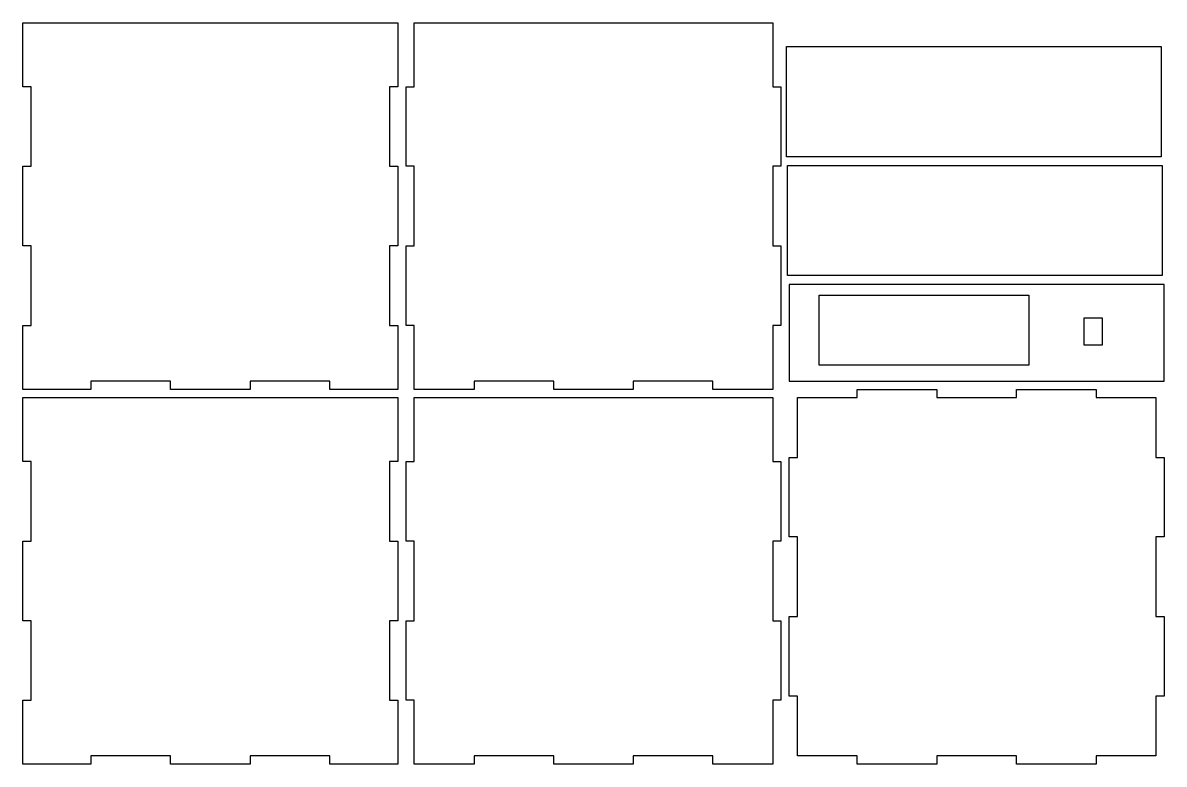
# Model space of a CAD drawing. Header units: millimetres. Extents: x 0 to 414, y 3 to 272.
import ezdxf

# ---------------------------------------------------------------- set-up
doc = ezdxf.new("R2010")
doc.units = ezdxf.units.MM
doc.layers.get('0').update_dxf_attribs({"linetype": 'CONTINUOUS'})

msp = doc.modelspace()

# ---------------------------------------------------------------- linework, layer by layer
for points in [[(24.69, 142), (24.69, 139), (0, 139), (0, 162.19), (3, 162.19), (3, 191.06), (0, 191.06), (0, 219.94), (3, 219.94), (3, 248.81), (0, 248.81), (0, 272), (136, 272), (136, 248.81), (133, 248.81), (133, 219.94), (136, 219.94), (136, 191.06), (133, 191.06), (133, 162.19), (136, 162.19), (136, 139), (111.31, 139), (111.31, 142), (82.44, 142), (82.44, 139), (53.56, 139), (53.56, 142)], [(142, 272), (272, 272), (272, 248.81), (275, 248.81), (275, 219.94), (272, 219.94), (272, 191.06), (275, 191.06), (275, 162.19), (272, 162.19), (272, 139), (250.31, 139), (250.31, 142), (221.44, 142), (221.44, 139), (192.56, 139), (192.56, 142), (163.69, 142), (163.69, 139), (142, 139), (142, 162.19), (139, 162.19), (139, 191.06), (142, 191.06), (142, 219.94), (139, 219.94), (139, 248.81), (142, 248.81)], [(412.95, 263.38), (412.95, 223.38), (276.95, 223.38), (276.95, 263.38)], [(413.32, 220.28), (413.32, 180.28), (277.32, 180.28), (277.32, 220.28)], [(414, 142), (414, 177), (278, 177), (278, 142)], [(288.87, 147.74), (288.87, 173.24), (364.87, 173.24), (364.87, 147.74)], [(385, 165), (391.5, 165), (391.5, 155), (385, 155)], [(411, 136), (411, 114.31), (414, 114.31), (414, 85.44), (411, 85.44), (411, 56.56), (414, 56.56), (414, 27.69), (411, 27.69), (411, 6), (389.31, 6), (389.31, 3), (360.44, 3), (360.44, 6), (331.56, 6), (331.56, 3), (302.69, 3), (302.69, 6), (281, 6), (281, 27.69), (278, 27.69), (278, 56.56), (281, 56.56), (281, 85.44), (278, 85.44), (278, 114.31), (281, 114.31), (281, 136), (302.69, 136), (302.69, 139), (331.56, 139), (331.56, 136), (360.44, 136), (360.44, 139), (389.31, 139), (389.31, 136)], [(53.56, 3), (53.56, 6), (24.69, 6), (24.69, 3), (0, 3), (0, 26.19), (3, 26.19), (3, 55.06), (0, 55.06), (0, 83.94), (3, 83.94), (3, 112.81), (0, 112.81), (0, 136), (136, 136), (136, 112.81), (133, 112.81), (133, 83.94), (136, 83.94), (136, 55.06), (133, 55.06), (133, 26.19), (136, 26.19), (136, 3), (111.31, 3), (111.31, 6), (82.44, 6), (82.44, 3)], [(250.31, 6), (221.44, 6), (221.44, 3), (192.56, 3), (192.56, 6), (163.69, 6), (163.69, 3), (142, 3), (142, 26.19), (139, 26.19), (139, 55.06), (142, 55.06), (142, 83.94), (139, 83.94), (139, 112.81), (142, 112.81), (142, 136), (272, 136), (272, 112.81), (275, 112.81), (275, 83.94), (272, 83.94), (272, 55.06), (275, 55.06), (275, 26.19), (272, 26.19), (272, 3), (250.31, 3)]]:
    msp.add_lwpolyline(points, close=True)

doc.saveas('drawing.dxf')
